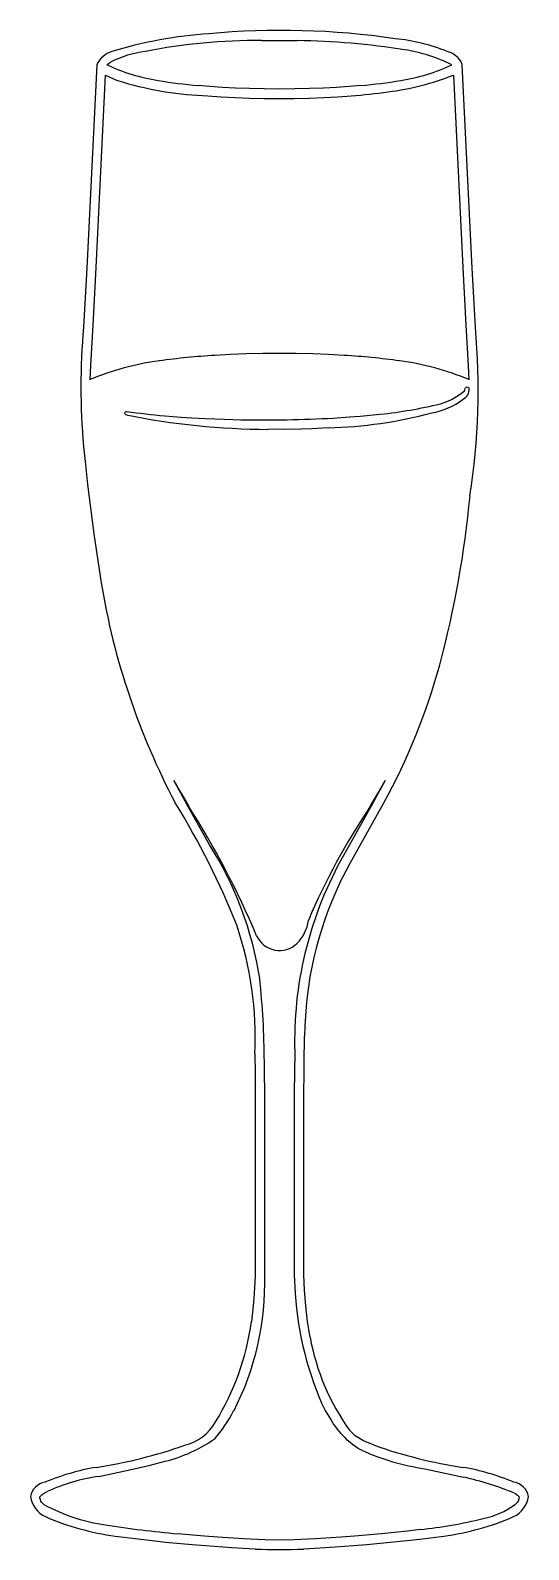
# Model space of a CAD drawing. Extents: x 1.67 to 3.06, y 0.24 to 4.49.
import ezdxf

# ---------------------------------------------------------------- set-up
doc = ezdxf.new("R2010")
doc.units = 0
doc.header["$MEASUREMENT"] = 0
doc.layers.add('Arc', color=6, linetype='CONTINUOUS')
doc.layers.add('Line', color=1, linetype='CONTINUOUS')

msp = doc.modelspace()

# ---------------------------------------------------------------- linework, layer by layer
at = {"layer": 'Arc', "color": 0, "true_color": 0x000000}
for centre, radius, start, end in [((2.2522, 3.2334), 1.2495, 94.0282, 106.713), ((2.3662, 2.2819), 2.2071, 81.6815, 95.2456), ((1.9155, 4.3623), 0.0714, 108.4354, 153.9588), ((2.0207, 4.1486), 0.2834, 96.8959, 117.6743), ((2.293, 2.9063), 1.5541, 89.2742, 101.3658), ((2.3807, 2.3076), 2.1529, 81.1449, 89.1741), ((2.6338, 3.9383), 0.53, 68.0989, 84.3972), ((2.6332, 3.9557), 0.4856, 64.1516, 80.6494), ((2.8111, 4.3599), 0.0731, 36.3946, 73.7964), ((2.1054, 4.8737), 0.5314, -115.1611, -98.9633), ((2.619, 4.8737), 0.5314, -81.0365, -64.8398), ((1.9852, 4.5632), 0.2275, -118.8204, -105.2372), ((2.1944, 5.2664), 0.9611, -106.2554, -91.9533), ((2.2786, 5.9046), 1.5767, -99.3435, -95.2377), ((2.4458, 5.9046), 1.5767, -84.7623, -80.6565), ((2.5712, 5.0638), 0.753, -82.7445, -68.3555), ((2.4182, 6.1615), 1.8613, -85.5467, -82.3423), ((3.6609, 3.4888), 1.8546, 174.7772, -174.8992), ((0.9733, 3.4834), 1.9449, -8.7921, 5.141), ((2.3139, 1.4431), 2.1401, 93.5505, 97.7342), ((2.4105, 1.4431), 2.1401, 82.2656, 86.4494), ((2.1201, 2.8349), 0.7349, 97.3687, 113.0689), ((2.6043, 2.8349), 0.7349, 66.9309, 82.6311), ((2.7492, 3.6275), 0.2133, -79.4789, -53.4213), ((2.7604, 3.6231), 0.1869, -77.2397, -50.1229), ((2.8609, 3.4842), 0.0319, -61.0783, 4.0213), ((2.3412, 5.4512), 2.0793, -101.3142, -90.3107), ((2.2058, 5.2803), 1.8777, -98.3013, -95.0348), ((2.3213, 6.9164), 3.5181, -91.0984, -86.884), ((2.4685, 4.6124), 1.2365, -88.5956, -75.0205), ((2.5089, 4.6995), 1.2923, -84.4559, -76.9066), ((0.074, 3.4467), 2.8334, -15.0088, -5.2774), ((3.8667, 3.2726), 2.0306, -170.6377, -152.2056), ((1.0979, 3.1809), 1.7757, -28.7896, -15.2801), ((0.2354, 1.1871), 2.1595, 21.6455, 31.8199), ((0.1158, 1.0401), 2.3658, 22.7134, 32.6353), ((4.1438, 1.2808), 1.8452, 145.8719, 157.164), ((1.3327, 1.6827), 0.9859, 8.8629, 32.2414), ((3.4561, 1.6597), 1.0516, 151.3496, -178.2732), ((3.4564, 1.6635), 1.0239, 154.6431, 179.4811), ((1.3174, 1.6704), 0.9768, -2.7904, 18.7059), ((2.3327, 2.012), 0.1116, -45.4722, -7.7736), ((2.3621, 1.9834), 0.0706, -155.0301, -46.2099), ((-0.0086, 1.5879), 2.3285, 0.3281, 6.0812), ((1.5265, 0.9841), 0.7946, -27.0529, 1.4613), ((3.3238, 1.0111), 0.9195, -176.3314, -155.1232), ((1.5756, 0.9691), 0.7146, -31.7513, -7.6966), ((3.087, 0.9469), 0.6499, -169.633, -144.466), ((1.8851, 0.8025), 0.3918, -41.1743, -27.2195), ((2.7054, 0.714), 0.2305, -149.6767, -119.4197), ((2.0638, 0.6599), 0.1368, -75.9992, -29.2349), ((1.6305, 1.8698), 1.4214, -81.1654, -70.845), ((1.9348, 0.9036), 0.4347, -75.6661, -55.6787), ((2.869, 1.1304), 0.6764, -114.1545, -98.4891), ((3.0939, 1.8698), 1.4214, -109.155, -98.8345), ((1.9549, -0.1648), 0.639, 99.5597, 112.9341), ((1.9229, -0.0506), 0.4951, 97.6696, 115.1837), ((2.7695, -0.1648), 0.639, 67.066, 80.4403), ((2.7097, -0.3468), 0.8023, 67.2168, 77.9238), ((1.7133, 0.3753), 0.0489, 98.6086, 170.4984), ((1.741, 0.3967), 0.0772, -170.0496, -116.0874), ((2.9834, 0.3967), 0.0772, -63.9134, -9.9526), ((3.0111, 0.3753), 0.0489, 9.5018, 81.3917), ((1.9482, 0.8106), 0.5117, -118.6433, -98.2066), ((2.8857, 0.5465), 0.2295, -78.3214, -53.7119), ((1.9956, 0.9891), 0.7219, -113.5568, -97.3997), ((2.4075, 3.8303), 3.5662, -98.5856, -95.3179), ((2.6025, 1.6995), 1.4166, -83.7904, -76.5462), ((2.7288, 0.9891), 0.7219, -82.6003, -66.4431), ((2.3622, 1.8751), 1.64, -92.3703, -87.6297)]:
    msp.add_arc(centre, radius, start, end, dxfattribs=at)
at = {"layer": 'Line', "color": 0, "true_color": 0x000000}
for p, q in [((2.3126, 4.4603), (2.3622, 4.4607)), ((2.3622, 4.4607), (2.4118, 4.4603)), ((1.8505, 4.3928), (1.8227, 3.8229)), ((1.8513, 4.3937), (1.8505, 4.3928)), ((1.8794, 4.3927), (1.8835, 4.3961)), ((1.8835, 4.3961), (1.8891, 4.3996)), ((2.8731, 4.3937), (2.87, 4.4033)), ((2.8739, 4.3928), (2.8731, 4.3937)), ((2.9017, 3.8229), (2.8739, 4.3928)), ((1.8493, 3.8251), (1.8755, 4.3639)), ((2.8489, 4.3639), (2.8751, 3.8251)), ((2.1676, 4.3317), (2.1346, 4.3345)), ((2.1617, 4.3059), (2.1993, 4.3032)), ((2.2025, 4.3293), (2.1676, 4.3317)), ((2.1993, 4.3032), (2.2383, 4.3011)), ((2.2395, 4.3274), (2.2025, 4.3293)), ((2.2383, 4.3011), (2.2786, 4.2996)), ((2.2784, 4.3259), (2.2395, 4.3274)), ((2.3193, 4.325), (2.2784, 4.3259)), ((2.2786, 4.2996), (2.3199, 4.2986)), ((2.3622, 4.3247), (2.3193, 4.325)), ((2.3199, 4.2986), (2.3622, 4.2983)), ((2.4051, 4.325), (2.3622, 4.3247)), ((2.3622, 4.2983), (2.4045, 4.2986)), ((2.4045, 4.2986), (2.4458, 4.2996)), ((2.446, 4.3259), (2.4051, 4.325)), ((2.4458, 4.2996), (2.4861, 4.3011)), ((2.4849, 4.3274), (2.446, 4.3259)), ((2.5219, 4.3293), (2.4849, 4.3274)), ((2.4861, 4.3011), (2.5251, 4.3032)), ((2.5568, 4.3317), (2.5219, 4.3293)), ((2.5251, 4.3032), (2.5628, 4.3059)), ((2.5898, 4.3345), (2.5568, 4.3317)), ((1.8227, 3.8229), (1.814, 3.6577)), ((1.8408, 3.6637), (1.8493, 3.8251)), ((2.8751, 3.8251), (2.8836, 3.6637)), ((2.9104, 3.6577), (2.9017, 3.8229)), ((1.8338, 3.5505), (1.8408, 3.6637)), ((2.8836, 3.6637), (2.8906, 3.5505)), ((2.2246, 3.5815), (2.1814, 3.5791)), ((2.2693, 3.5832), (2.2246, 3.5815)), ((2.3152, 3.5843), (2.2693, 3.5832)), ((2.3622, 3.5846), (2.3152, 3.5843)), ((2.4092, 3.5843), (2.3622, 3.5846)), ((2.4552, 3.5832), (2.4092, 3.5843)), ((2.4998, 3.5815), (2.4552, 3.5832)), ((2.5431, 3.5791), (2.4998, 3.5815)), ((1.8322, 3.511), (1.8338, 3.5505)), ((2.8906, 3.5505), (2.8922, 3.511)), ((2.8828, 3.4881), (2.8848, 3.4899)), ((2.8848, 3.4899), (2.8874, 3.4905)), ((2.8874, 3.4905), (2.889, 3.4903)), ((2.889, 3.4903), (2.8908, 3.4893)), ((2.8908, 3.4893), (2.8921, 3.4878)), ((2.8802, 3.4796), (2.8813, 3.4822)), ((2.8813, 3.4822), (2.8821, 3.4867)), ((2.8821, 3.4867), (2.8828, 3.4881)), ((2.8921, 3.4878), (2.8927, 3.4864)), ((1.9295, 3.4164), (1.9296, 3.4184)), ((1.9302, 3.4146), (1.9295, 3.4164)), ((1.9296, 3.4184), (1.9301, 3.4197)), ((1.9301, 3.4197), (1.9313, 3.4211)), ((1.9315, 3.4132), (1.9302, 3.4146)), ((1.9313, 3.4211), (1.9329, 3.4219)), ((1.9333, 3.4123), (1.9315, 3.4132)), ((1.9329, 3.4219), (1.9347, 3.4222)), ((2.0411, 3.4098), (2.0866, 3.4061)), ((2.0866, 3.4061), (2.117, 3.4041)), ((2.117, 3.4041), (2.155, 3.4021)), ((2.5126, 3.4035), (2.5581, 3.4065)), ((2.5581, 3.4065), (2.5884, 3.4089)), ((2.5884, 3.4089), (2.6338, 3.4132)), ((2.155, 3.4021), (2.2082, 3.4001)), ((2.2082, 3.4001), (2.2539, 3.399)), ((2.376, 3.3719), (2.3299, 3.372)), ((2.4221, 3.3725), (2.376, 3.3719)), ((2.4528, 3.3738), (2.4221, 3.3725)), ((2.4988, 3.3762), (2.4528, 3.3738)), ((1.8136, 3.324), (1.8188, 3.2739)), ((1.8188, 3.2739), (1.8252, 3.2173)), ((1.8252, 3.2173), (1.8425, 3.0793)), ((1.8425, 3.0793), (1.8631, 2.9423)), ((2.0856, 2.3532), (2.0669, 2.389)), ((2.0669, 2.389), (2.0875, 2.3517)), ((2.637, 2.3518), (2.6576, 2.3891)), ((2.6576, 2.3891), (2.6388, 2.3533)), ((2.1043, 2.3188), (2.0856, 2.3532)), ((2.0875, 2.3517), (2.1081, 2.316)), ((2.6164, 2.316), (2.637, 2.3518)), ((2.6388, 2.3533), (2.6201, 2.3189)), ((2.1666, 2.2087), (2.1043, 2.3188)), ((2.6201, 2.3189), (2.5578, 2.2087)), ((2.5596, 2.1572), (2.654, 2.3258)), ((2.5578, 2.2087), (2.5333, 2.1639)), ((2.5311, 2.102), (2.5596, 2.1572)), ((2.4309, 1.5966), (2.4325, 1.6728)), ((2.2931, 1.6229), (2.2939, 1.5695)), ((2.405, 1.628), (2.4037, 1.5147)), ((2.3208, 1.484), (2.3199, 1.6013)), ((2.43, 1.4839), (2.4309, 1.5966)), ((2.2939, 1.5695), (2.2944, 1.4839)), ((2.4037, 1.5147), (2.4036, 1.0044)), ((2.2944, 1.4839), (2.2944, 1.0048)), ((2.3208, 1.0044), (2.3208, 1.484)), ((2.43, 1.0048), (2.43, 1.4839)), ((2.2936, 0.983), (2.2908, 0.9392)), ((2.2944, 1.0048), (2.2936, 0.983)), ((2.4036, 1.0044), (2.4061, 0.9522)), ((2.432, 0.9612), (2.43, 1.0048)), ((2.2908, 0.9392), (2.2889, 0.9173)), ((2.4355, 0.9173), (2.432, 0.9612)), ((2.2889, 0.9173), (2.2837, 0.8734)), ((2.4407, 0.8734), (2.4355, 0.9173)), ((2.444, 0.8516), (2.4407, 0.8734)), ((2.4478, 0.8299), (2.444, 0.8516)), ((2.2334, 0.6234), (2.2341, 0.6227)), ((2.4896, 0.6243), (2.4901, 0.6247)), ((2.4901, 0.6247), (2.5065, 0.5977)), ((2.5741, 0.5538), (2.5582, 0.5692)), ((2.5976, 0.5399), (2.5741, 0.5538)), ((2.6275, 0.5271), (2.5976, 0.5399)), ((1.9553, 0.4615), (2.0001, 0.4718)), ((2.0001, 0.4718), (2.0425, 0.4825)), ((1.8569, 0.44), (1.9553, 0.4615)), ((2.7691, 0.4615), (2.8776, 0.4378)), ((1.6914, 0.3827), (1.6932, 0.3849)), ((1.6932, 0.3849), (1.6982, 0.3892)), ((1.6982, 0.3892), (1.704, 0.3929)), ((1.704, 0.3929), (1.7123, 0.3974)), ((3.0204, 0.3929), (3.0283, 0.3876)), ((3.0283, 0.3876), (3.0312, 0.3849)), ((3.0312, 0.3849), (3.033, 0.3827)), ((1.6916, 0.3798), (1.6914, 0.3827)), ((1.693, 0.3741), (1.6916, 0.3798)), ((1.6944, 0.3711), (1.693, 0.3741)), ((1.6964, 0.368), (1.6944, 0.3711)), ((1.6992, 0.3648), (1.6964, 0.368)), ((1.7029, 0.3615), (1.6992, 0.3648)), ((3.0252, 0.3648), (3.0215, 0.3615)), ((3.028, 0.368), (3.0252, 0.3648)), ((3.03, 0.3711), (3.028, 0.368)), ((3.0323, 0.377), (3.03, 0.3711)), ((3.033, 0.3827), (3.0323, 0.377)), ((1.9026, 0.2732), (1.9352, 0.2688)), ((1.9352, 0.2688), (2.0057, 0.2603)), ((2.0057, 0.2603), (2.0427, 0.2564)), ((2.0427, 0.2564), (2.1182, 0.2493)), ((2.1523, 0.2729), (2.077, 0.2795)), ((2.1896, 0.27), (2.1523, 0.2729)), ((2.2616, 0.2654), (2.1896, 0.27)), ((2.3208, 0.2625), (2.2616, 0.2654)), ((2.3208, 0.2621), (2.3208, 0.2625)), ((2.3534, 0.2616), (2.3208, 0.2621)), ((2.4036, 0.2621), (2.3534, 0.2616)), ((2.4628, 0.2654), (2.4036, 0.2625)), ((2.4036, 0.2625), (2.4036, 0.2621)), ((2.5348, 0.27), (2.4628, 0.2654)), ((2.5721, 0.2729), (2.5348, 0.27)), ((2.6474, 0.2795), (2.5721, 0.2729)), ((2.644, 0.2527), (2.7187, 0.2603)), ((2.7208, 0.2871), (2.6474, 0.2795)), ((2.7187, 0.2603), (2.7547, 0.2645)), ((2.7558, 0.2912), (2.7208, 0.2871)), ((2.7547, 0.2645), (2.8218, 0.2732)), ((2.1182, 0.2493), (2.1557, 0.2462)), ((2.1557, 0.2462), (2.2282, 0.2409)), ((2.2282, 0.2409), (2.2944, 0.2372)), ((2.2944, 0.2372), (2.2944, 0.2365)), ((2.43, 0.2372), (2.4621, 0.2389)), ((2.43, 0.2365), (2.43, 0.2372)), ((2.4621, 0.2389), (2.5319, 0.2434)), ((2.5319, 0.2434), (2.6062, 0.2493)), ((2.6062, 0.2493), (2.644, 0.2527))]:
    msp.add_line(p, q, dxfattribs=at)

doc.saveas('drawing.dxf')
